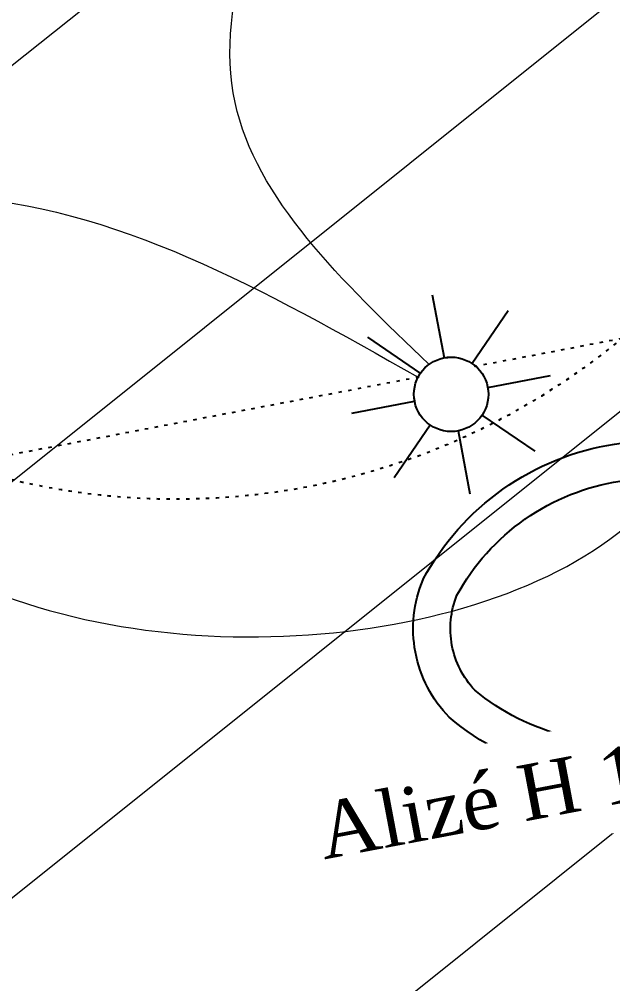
# Model space of a CAD drawing. Header units: centimetres. Extents: x 209280 to 319866, y -365283 to -277503.
# Drawn here: x 224566 to 225203, y -316744 to -315708 of the extents above; entities that cross this region are included whole.
import ezdxf

# ---------------------------------------------------------------- set-up
doc = ezdxf.new("R2010")
doc.units = ezdxf.units.CM
doc.linetypes.add('Style de ligne -5', pattern=[0.20828, 0.069425, -0.138855])
doc.layers.get('0').update_dxf_attribs({"color": 252})
doc.layers.add('3-BAT C-Niveau 1', color=252, linetype='Continuous')
doc.layers.add('prlm-VMC', color=93, linetype='Continuous')
doc.layers.add('prlm-ELEC-CFO', color=1, linetype='Continuous', lineweight=25)
doc.styles.add('prlm-vmc', font='pala.ttf', dxfattribs={"height": 14})

# ---------------------------------------------------------------- blocks, each defined once
blk = doc.blocks.new('xi.SPOT')
at = {"color": 0, "lineweight": 5}
blk.add_wipeout([(-4, 0), (-2.83, -2.83), (0, -4), (2.83, -2.83), (4, 0), (2.83, 2.83), (0, 4), (-2.83, 2.83)], dxfattribs=at).dxf.layer = 'prlm-ELEC-CFO'
at = {"layer": 'prlm-ELEC-CFO', "color": 0, "linetype": 'ByBlock', "lineweight": -2, "flags": 128}
for points in [[(0, 10.88), (0, 4)], [(-7.69, 7.69), (-2.83, 2.83)], [(7.69, 7.69), (2.83, 2.83)], [(-10.88, 0), (-4, 0)], [(4, 0), (10.88, 0)], [(-2.83, -2.83), (-7.69, -7.69)], [(2.83, -2.83), (7.69, -7.69)], [(0, -4), (0, -10.88)]]:
    blk.add_lwpolyline(points, dxfattribs=at)
at = {"layer": 'prlm-ELEC-CFO', "color": 0, "linetype": 'ByBlock', "lineweight": -2}
blk.add_circle((0, 0), 4, dxfattribs=at)

msp = doc.modelspace()

# ---------------------------------------------------------------- hatches: boundary and pattern name
at = {"layer": '3-BAT C-Niveau 1', "linetype": 'Continuous', "lineweight": 18}
h = msp.add_hatch(dxfattribs=at)
h.set_pattern_fill('BA 13', color=256, scale=10, style=0, pattern_type=2)
h.set_pattern_definition([(218.65981, (88960.93, 134700.8), (-199.24783, 287.75041), [])])
h.paths.add_polyline_path([(223758.248, -314370.055), (224265.116, -316983.96), (225636.671, -316724.252), (225441.04, -315753.737), (226324.994, -315586.284), (226014.034, -313944.28), (223758.507, -314371.423)])

# ---------------------------------------------------------------- linework, layer by layer
at = {"linetype": 'Style de ligne -5', "ltscale": 50.8, "flags": 128}
msp.add_lwpolyline([(225338.146, -315213.072), (225487.655, -315998.977), (224210.559, -316241.93), (224061.05, -315456.024)], close=True, dxfattribs=at)
at = {"linetype": 'Continuous', "flags": 128}
for points in [[(225510.253, -316118.642), (225572.84, -316449.881), (225272.017, -316518.323, -0.11633375), (225142.724, -316517.005, -0.11614379), (225027.695, -316458.138, -0.14772698), (224991.274, -316388.184, -0.14772467), (224999.645, -316309.942), (224999.678, -316309.862, -0.11673047), (225085.299, -316213.083, -0.11595242), (225205.178, -316164.582)], [(225364.274, -316317.706), (225364.305, -316317.846, -0.19799179), (225347.05, -316419.372, -0.19808078), (225263.098, -316479.199, -0.11491936), (225153.218, -316478.284), (225153.15, -316478.267, -0.11552567), (225055.033, -316428.854, -0.14277762), (225030.578, -316380.758, -0.14277762), (225035.798, -316327.055, -0.11483173), (225109.024, -316245.316), (225109.178, -316245.208, -0.11536819), (225211.168, -316204.362, -0.19808078), (225311.161, -316229.433, -0.19802267), (225364.274, -316317.706)]]:
    msp.add_lwpolyline(points, format="xyb", close=True, dxfattribs=at)
at = {"linetype": 'Style de ligne -5', "ltscale": 50.8}
msp.add_circle((224734.102, -315473.847), 750.014, dxfattribs=at)
at = {"layer": 'prlm-ELEC-CFO', "lineweight": 13}
for points in [[(224156.549, -315952.338), (224503.091, -316308.299), (225252.718, -316218.219), (225127.88, -314884.283), (225511.473, -314548.232), (225987.389, -314362.319)], [(225005.886, -316078.969), (224797.461, -315797.536), (224885.957, -315437.945)], [(224156.549, -315952.338), (224493.471, -315899.047), (224994.174, -316092.716)]]:
    msp.add_spline(points, degree=3, dxfattribs=at)

# ---------------------------------------------------------------- next in the draw order: block references
at = {"layer": 'prlm-ELEC-CFO', "xscale": 10, "yscale": 10, "zscale": 10, "rotation": 10.72360141139323}
msp.add_blockref('xi.SPOT', (225029.692, -316111.114), dxfattribs=at)

# ---------------------------------------------------------------- next in the draw order: texts
at = {"layer": 'prlm-VMC', "ltscale": 25, "insert": (225139.896, -316534.097), "char_height": 60, "width": 586.14744, "attachment_point": 5, "rotation": 10.723601, "line_spacing_factor": 0.8, "style": 'prlm-vmc', "bg_fill": 2}
msp.add_mtext('Alizé H 10/45', dxfattribs=at)

doc.saveas('drawing.dxf')
